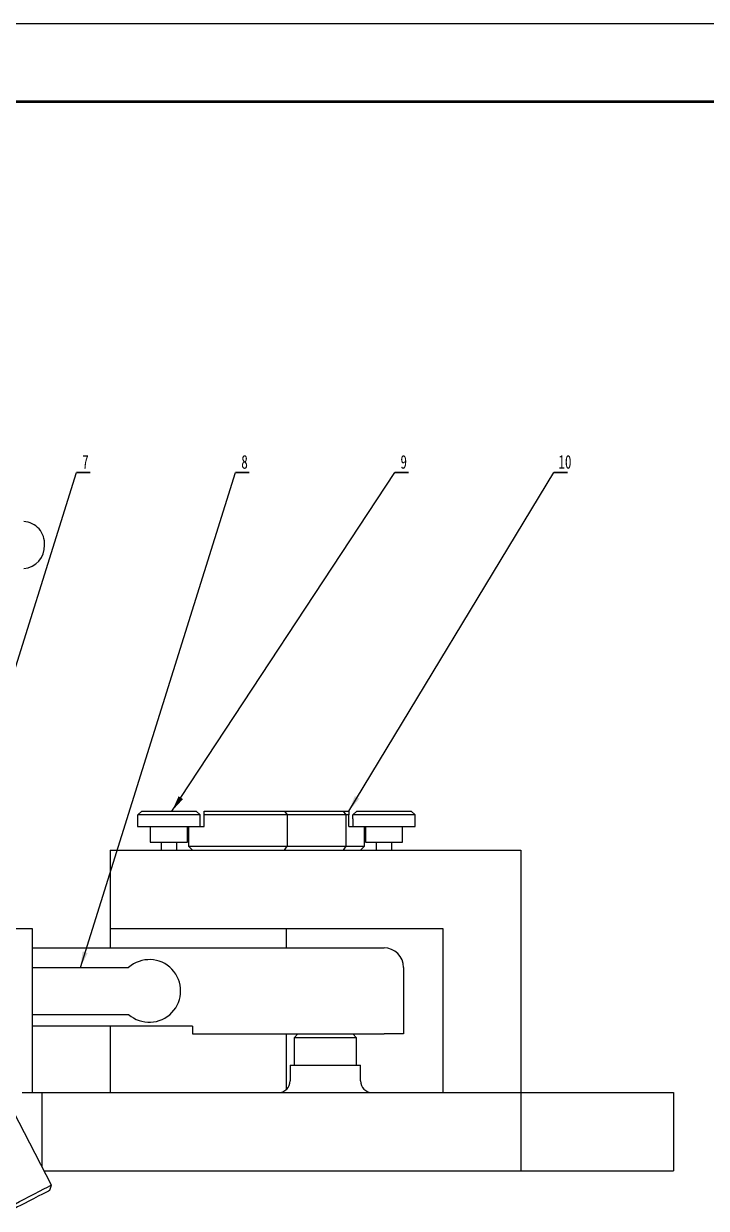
# Model space of a CAD drawing. Header units: millimetres. Extents: x 19 to 860, y 28 to 622.
# Drawn here: x 327.7 to 502.3, y 318.9 to 621.7 of the extents above; entities that cross this region are included whole.
import ezdxf

# ---------------------------------------------------------------- set-up
doc = ezdxf.new("R2010")
doc.units = ezdxf.units.MM
doc.layers.add('10', color=7, linetype='Continuous')
doc.layers.add('粗实线', color=3, linetype='Continuous', lineweight=50)
doc.layers.add('细实线', color=7, linetype='Continuous', lineweight=25)
doc.styles.add('SLDTEXTSTYLE4', font='TXT', dxfattribs={"width": 0.7})
doc.styles.get("Standard").update_dxf_attribs({"font": 'arial.ttf'})
doc.dimstyles.new('SLDDIMSTYLE0', dxfattribs={"dimtxt": 0.18, "dimasz": 4.08, "dimexe": 0, "dimexo": 0.0625, "dimgap": 0, "dimtad": 0, "dimtih": 1, "dimtoh": 1, "dimdec": 0, "dimrnd": 1e-09, "dimzin": 0, "dimdsep": 46, "dimtxsty": 'Standard', "dimsah": 1, "dimcen": 0.09, "dimadec": 0, "dimazin": 0, "dimtfac": 4.08, "dimtdec": 0, "dimtofl": 0, "dimtmove": 0, "dimatfit": 3, "dimfxl": 1, "dimfrac": 2, "dimtolj": 1, "dimtzin": 0, "dimarcsym": 0})

# ---------------------------------------------------------------- blocks, each defined once
blk = doc.blocks.new('SW_NOTE_5')
at = {"layer": '10', "color": 0}
for p, q in [((0, 0), (3.47, 0)), ((3.47, 0), (0, 0)), ((0, 0), (3.47, 0)), ((3.47, 0), (0, 0)), ((0, 0), (3.47, 0)), ((3.47, 0), (0, 0))]:
    blk.add_line(p, q, dxfattribs=at)
at = {"layer": '10', "color": 0, "insert": (2.28, 4.48), "char_height": 3.5, "attachment_point": 2, "style": 'SLDTEXTSTYLE4'}
blk.add_mtext('7', dxfattribs=at)
blk = doc.blocks.new('SW_NOTE_6')
at = {"layer": '10', "color": 0}
for p, q in [((0, 0), (3.47, 0)), ((3.47, 0), (0, 0)), ((0, 0), (3.47, 0)), ((3.47, 0), (0, 0)), ((0, 0), (3.47, 0)), ((3.47, 0), (0, 0))]:
    blk.add_line(p, q, dxfattribs=at)
at = {"layer": '10', "color": 0, "insert": (2.28, 4.48), "char_height": 3.5, "attachment_point": 2, "style": 'SLDTEXTSTYLE4'}
blk.add_mtext('8', dxfattribs=at)
blk = doc.blocks.new('SW_NOTE_7')
at = {"layer": '10', "color": 0}
for p, q in [((0, 0), (3.47, 0)), ((3.47, 0), (0, 0)), ((0, 0), (3.47, 0)), ((3.47, 0), (0, 0)), ((0, 0), (3.47, 0)), ((3.47, 0), (0, 0))]:
    blk.add_line(p, q, dxfattribs=at)
at = {"layer": '10', "color": 0, "insert": (2.28, 4.48), "char_height": 3.5, "attachment_point": 2, "style": 'SLDTEXTSTYLE4'}
blk.add_mtext('9', dxfattribs=at)
blk = doc.blocks.new('SW_NOTE_8')
at = {"layer": '10', "color": 0}
for p, q in [((0, 0), (3.47, 0)), ((3.47, 0), (0, 0)), ((0, 0), (3.47, 0)), ((3.47, 0), (0, 0)), ((0, 0), (3.47, 0)), ((3.47, 0), (0, 0))]:
    blk.add_line(p, q, dxfattribs=at)
at = {"layer": '10', "color": 0, "insert": (2.82, 4.48), "char_height": 3.5, "attachment_point": 2, "style": 'SLDTEXTSTYLE4'}
blk.add_mtext('10', dxfattribs=at)

msp = doc.modelspace()

# ---------------------------------------------------------------- linework, layer by layer
at = {"color": 7, "linetype": 'Continuous', "lineweight": 25}
for p, q in [((356.84, 418.45), (356.84, 416.45)), ((356.84, 418.45), (356.88, 418.45)), ((356.88, 419.45), (357.88, 420.45)), ((372.81, 419.45), (356.88, 419.45)), ((356.88, 418.45), (356.88, 419.45)), ((357.88, 420.45), (371.8, 420.45)), ((371.8, 420.45), (372.81, 419.45)), ((372.81, 418.45), (372.81, 419.45)), ((372.81, 418.45), (372.84, 418.45)), ((372.84, 416.45), (372.84, 418.45)), ((373.84, 420.45), (394.39, 420.45)), ((373.84, 419.45), (373.84, 420.45)), ((395.08, 419.45), (373.84, 419.45)), ((373.84, 416.45), (373.84, 419.45)), ((394.39, 420.45), (395.08, 419.45)), ((394.39, 420.45), (409.39, 420.45)), ((395.08, 419.45), (395.08, 411.45)), ((410.08, 419.45), (395.08, 419.45)), ((409.39, 420.45), (410.08, 419.45)), ((409.39, 420.45), (410.84, 420.45)), ((410.08, 419.45), (410.08, 411.45)), ((410.84, 419.45), (410.08, 419.45)), ((410.84, 420.45), (410.84, 419.45)), ((410.84, 416.45), (410.84, 419.45)), ((411.84, 418.45), (411.84, 416.45)), ((411.84, 418.45), (411.88, 418.45)), ((411.88, 419.45), (412.88, 420.45)), ((411.88, 418.45), (411.88, 419.45)), ((427.81, 419.45), (411.88, 419.45)), ((412.88, 420.45), (426.8, 420.45)), ((426.8, 420.45), (427.81, 419.45)), ((427.81, 418.45), (427.81, 419.45)), ((427.81, 418.45), (427.84, 418.45)), ((427.84, 416.45), (427.84, 418.45)), ((356.84, 416.45), (364.84, 416.45)), ((360.09, 416.45), (360.09, 412.45)), ((364.84, 416.45), (370.82, 416.45)), ((369.59, 412.45), (369.59, 416.45)), ((369.84, 416.45), (369.84, 411.45)), ((370.82, 416.45), (373.84, 416.45)), ((410.84, 416.45), (413.87, 416.45)), ((413.87, 416.45), (419.84, 416.45)), ((414.84, 411.45), (414.84, 416.45)), ((415.09, 416.45), (415.09, 412.45)), ((419.84, 416.45), (427.84, 416.45)), ((424.59, 412.45), (424.59, 416.45)), ((360.09, 412.45), (364.84, 412.45)), ((362.84, 412.45), (362.84, 410.45)), ((364.84, 412.45), (369.59, 412.45)), ((366.84, 410.45), (366.84, 412.45)), ((415.09, 412.45), (419.84, 412.45)), ((417.84, 412.45), (417.84, 410.45)), ((419.84, 412.45), (424.59, 412.45)), ((421.84, 410.45), (421.84, 412.45)), ((349.84, 410.45), (349.84, 390.45)), ((349.84, 410.45), (454.84, 410.45)), ((369.84, 411.45), (370.84, 410.45)), ((369.84, 411.45), (395.08, 411.45)), ((394.39, 410.45), (395.08, 411.45)), ((395.08, 411.45), (410.08, 411.45)), ((410.08, 411.45), (409.39, 410.45)), ((410.08, 411.45), (414.84, 411.45)), ((413.84, 410.45), (414.84, 411.45)), ((454.84, 410.45), (454.84, 348.45)), ((300.81, 390.45), (329.84, 390.45)), ((329.84, 390.45), (329.84, 348.45)), ((349.84, 390.45), (434.84, 390.45)), ((349.84, 390.45), (349.84, 385.45)), ((394.84, 390.45), (394.84, 385.45)), ((434.84, 390.45), (434.84, 348.45)), ((329.84, 385.45), (419.84, 385.45)), ((329.84, 380.45), (354.55, 380.45)), ((424.84, 380.45), (424.84, 363.45)), ((334.8, 324.82), (312.45, 367.98)), ((329.84, 368.45), (354.55, 368.45)), ((370.84, 365.45), (329.84, 365.45)), ((349.84, 365.45), (349.84, 348.45)), ((370.84, 365.45), (370.84, 363.45)), ((370.84, 363.45), (419.84, 363.45)), ((394.84, 363.45), (394.84, 349.21)), ((397.84, 363.45), (396.84, 362.45)), ((412.84, 362.45), (411.84, 363.45)), ((424.84, 363.45), (419.84, 363.45)), ((396.84, 362.45), (396.84, 355.45)), ((404.84, 362.45), (396.84, 362.45)), ((412.84, 362.45), (404.84, 362.45)), ((412.84, 355.45), (412.84, 362.45)), ((395.84, 355.45), (395.84, 351.45)), ((395.84, 355.45), (413.84, 355.45)), ((413.84, 351.45), (413.84, 355.45)), ((327.34, 348.45), (332.34, 348.45)), ((332.34, 348.45), (332.34, 329.57)), ((332.34, 348.45), (337.34, 348.45)), ((337.34, 348.45), (454.84, 348.45)), ((454.84, 348.45), (454.84, 328.45)), ((454.84, 348.45), (493.84, 348.45)), ((493.84, 348.45), (493.84, 328.45)), ((332.92, 328.45), (337.34, 328.45)), ((337.34, 328.45), (454.84, 328.45)), ((454.84, 328.45), (493.84, 328.45)), ((334.37, 323.47), (334.8, 324.82))]:
    msp.add_line(p, q, dxfattribs=at)
at = {"color": 7, "linetype": 'Continuous', "lineweight": 25, "flags": 128}
for points in [[(324.15, 319.3), (324.31, 319.39), (324.81, 319.64), (325.59, 320.05), (326.62, 320.58), (327.83, 321.21), (329.14, 321.89), (330.47, 322.58), (331.74, 323.23), (332.87, 323.82), (333.78, 324.29), (334.43, 324.62), (334.76, 324.8), (334.8, 324.82)], [(334.37, 323.47), (334.33, 323.45), (334.01, 323.28), (333.38, 322.95), (332.49, 322.5), (331.42, 321.94), (330.24, 321.33), (329.03, 320.7), (327.89, 320.11), (326.9, 319.6), (326.14, 319.21), (325.66, 318.96), (325.49, 318.87)]]:
    msp.add_lwpolyline(points, dxfattribs=at)
at = {"color": 7, "linetype": 'Continuous', "lineweight": 25}
for centre, radius, start, end in [((327.45, 488.86), 5.59, 355.7547, 87.3218), ((327.33, 488.14), 5.7, 273.8121, 3.1114), ((419.84, 380.45), 5, 0, 90), ((359.84, 374.45), 8, 228.5904, 131.4096), ((392.84, 351.45), 3, 270, 0), ((416.84, 351.45), 3, 180, 270)]:
    msp.add_arc(centre, radius, start, end, dxfattribs=at)
at = {"layer": '粗实线'}
msp.add_line((840.09, 601.74), (39.09, 601.74), dxfattribs=at)
at = {"layer": '细实线'}
msp.add_line((860.09, 621.74), (19.09, 621.74), dxfattribs=at)

# ---------------------------------------------------------------- block references
for name, p in [('SW_NOTE_5', (341.21, 506.99)), ('SW_NOTE_6', (381.91, 506.99)), ('SW_NOTE_7', (422.6, 506.99)), ('SW_NOTE_8', (463.29, 506.99))]:
    msp.add_blockref(name, p)

# ---------------------------------------------------------------- leaders
for points in [[(313.71, 419.26), (341.21, 506.99)], [(342.2, 380.45), (381.91, 506.99)], [(365.63, 420.45), (422.6, 506.99)], [(410.84, 420.45), (463.29, 506.99)]]:
    msp.add_leader(points, dimstyle='SLDDIMSTYLE0')

doc.saveas('drawing.dxf')
